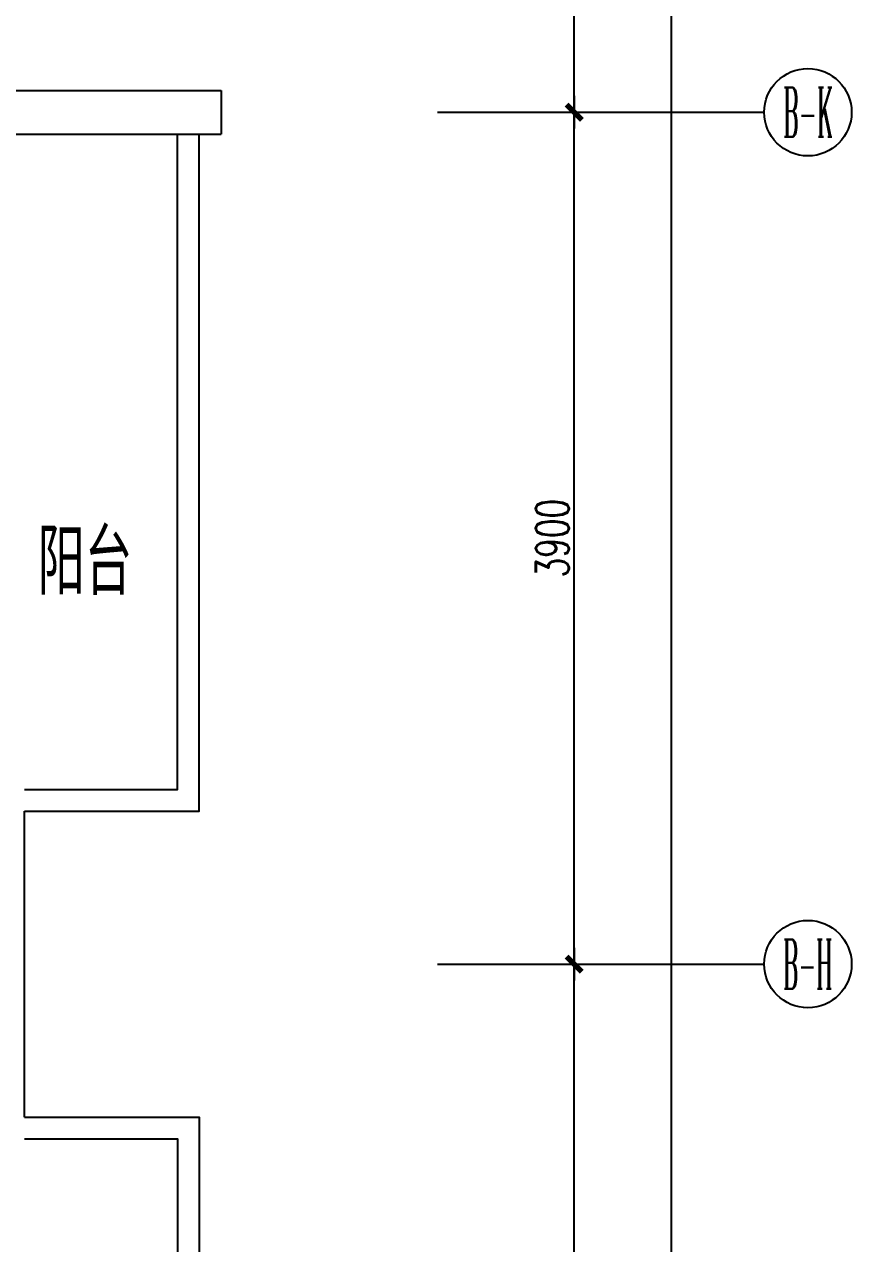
# Model space of a CAD drawing. Extents: x -41969 to 449372, y 65390 to 759577.
# Drawn here: x 348805 to 352589, y 733253 to 738834 of the extents above; entities that cross this region are included whole.
import ezdxf
from ezdxf.enums import TextEntityAlignment as Align

# ---------------------------------------------------------------- set-up
doc = ezdxf.new("R2010")
doc.units = 0
doc.header["$LTSCALE"] = 1000
doc.header["$MEASUREMENT"] = 0
for name, color, linetype in [('WALL', 7, 'Continuous'), ('WINDOW', 2, 'Continuous'), ('标注', 1, 'Continuous')]:
    doc.layers.add(name, color=color, linetype=linetype)
doc.styles.add('_TCH_AXIS', font='COMPLEX', dxfattribs={"bigfont": 'GBCBIG'})
doc.styles.add('DIM_FONT', font='SIMPLEX', dxfattribs={"width": 0.7, "bigfont": 'GBCBIG'})
doc.styles.get("Standard").update_dxf_attribs({"font": 'gbenor.shx', "bigfont": 'gbcbig.shx'})
doc.dimstyles.new('DIMN', dxfattribs={"dimtxt": 300, "dimasz": 1, "dimexe": 250, "dimexo": 0, "dimgap": 150, "dimtad": 1, "dimdec": 0, "dimzin": 0, "dimdsep": 46, "dimtxsty": 'DIM_FONT', "dimblk": '_DIMX', "dimcen": 0.09, "dimclrd": 1, "dimclrt": 7, "dimadec": 0, "dimazin": 0, "dimtfac": 1, "dimtdec": 0, "dimtix": 1, "dimtmove": 2, "dimatfit": 3, "dimldrblk": '_DIMX', "dimfxl": 0, "dimtolj": 1, "dimtzin": 0, "dimarcsym": 0})

# ---------------------------------------------------------------- blocks, each defined once
blk = doc.blocks.new('_DIMX')
blk.add_line((-150, 0), (150, 0))
at = {"const_width": 50}
blk.add_lwpolyline([(-70, -70), (70, 70)], dxfattribs=at)
blk = doc.blocks.new('*D92')
at = {"layer": 'Defpoints', "color": 0}
for p in [(116969, -2143843.9), (117594.4, -2143843.9), (116969, -2147743.9)]:
    blk.add_point(p, dxfattribs=at)
at = {"layer": '标注', "color": 0, "lineweight": -2}
for p, q in [((116969, -2143843.9), (117719.4, -2143843.9)), ((116969, -2147743.9), (117719.4, -2147743.9))]:
    blk.add_line(p, q, dxfattribs=at)
at = {"layer": '标注', "color": 1, "lineweight": -2}
blk.add_line((117594.4, -2147743.4), (117594.4, -2143844.4), dxfattribs=at)
at = {"layer": '标注', "color": 1, "lineweight": -2, "xscale": 0.5, "yscale": 0.5, "zscale": 0.5}
for p, rotation in [((117594.4, -2143843.9), 90), ((117594.4, -2147743.9), 270)]:
    blk.add_blockref('_DIMX', p, dxfattribs=dict(at, rotation=rotation))
at = {"layer": '标注', "color": 7, "insert": (117494.4, -2145793.9), "char_height": 150, "attachment_point": 5, "rotation": 90, "style": 'DIM_FONT'}
blk.add_mtext('\\A1;3900', dxfattribs=at)
blk = doc.blocks.new('*D93')
at = {"layer": 'Defpoints', "color": 0}
for p in [(116969, -2139943.9), (117594.4, -2139943.9), (116969, -2143843.9)]:
    blk.add_point(p, dxfattribs=at)
at = {"layer": '标注', "color": 0, "lineweight": -2}
for p, q in [((116969, -2139943.9), (117719.4, -2139943.9)), ((116969, -2143843.9), (117719.4, -2143843.9))]:
    blk.add_line(p, q, dxfattribs=at)
at = {"layer": '标注', "color": 1, "lineweight": -2}
blk.add_line((117594.4, -2143843.4), (117594.4, -2139944.4), dxfattribs=at)
at = {"layer": '标注', "color": 1, "lineweight": -2, "xscale": 0.5, "yscale": 0.5, "zscale": 0.5}
for p, rotation in [((117594.4, -2139943.9), 90), ((117594.4, -2143843.9), 270)]:
    blk.add_blockref('_DIMX', p, dxfattribs=dict(at, rotation=rotation))
at = {"layer": '标注', "color": 7, "insert": (117494.4, -2141893.9), "char_height": 150, "attachment_point": 5, "rotation": 90, "style": 'DIM_FONT'}
blk.add_mtext('\\A1;3900', dxfattribs=at)
blk = doc.blocks.new('*D94')
at = {"layer": 'Defpoints', "color": 0}
for p in [(116969, -2132793.9), (117594.4, -2132793.9), (116969, -2139943.9)]:
    blk.add_point(p, dxfattribs=at)
at = {"layer": '标注', "color": 0, "lineweight": -2}
for p, q in [((116969, -2132793.9), (117719.4, -2132793.9)), ((116969, -2139943.9), (117719.4, -2139943.9))]:
    blk.add_line(p, q, dxfattribs=at)
at = {"layer": '标注', "color": 1, "lineweight": -2}
blk.add_line((117594.4, -2139943.4), (117594.4, -2132794.4), dxfattribs=at)
at = {"layer": '标注', "color": 1, "lineweight": -2, "xscale": 0.5, "yscale": 0.5, "zscale": 0.5}
for p, rotation in [((117594.4, -2132793.9), 90), ((117594.4, -2139943.9), 270)]:
    blk.add_blockref('_DIMX', p, dxfattribs=dict(at, rotation=rotation))
at = {"layer": '标注', "color": 7, "insert": (117494.4, -2136368.9), "char_height": 150, "attachment_point": 5, "rotation": 90, "style": 'DIM_FONT'}
blk.add_mtext('\\A1;7150', dxfattribs=at)
blk = doc.blocks.new('*D96')
at = {"layer": 'Defpoints', "color": 0}
for p in [(116969, -2132693.9), (118038.7, -2132693.9), (116969, -2167843.9)]:
    blk.add_point(p, dxfattribs=at)
at = {"layer": '标注', "color": 0, "lineweight": -2}
for p, q in [((116969, -2132693.9), (118163.7, -2132693.9)), ((116969, -2167843.9), (118163.7, -2167843.9))]:
    blk.add_line(p, q, dxfattribs=at)
at = {"layer": '标注', "color": 1, "lineweight": -2}
blk.add_line((118038.7, -2167843.4), (118038.7, -2132694.4), dxfattribs=at)
at = {"layer": '标注', "color": 1, "lineweight": -2, "xscale": 0.5, "yscale": 0.5, "zscale": 0.5}
for p, rotation in [((118038.7, -2132693.9), 90), ((118038.7, -2167843.9), 270)]:
    blk.add_blockref('_DIMX', p, dxfattribs=dict(at, rotation=rotation))
at = {"layer": '标注', "color": 7, "insert": (117938.7, -2150268.9), "char_height": 150, "attachment_point": 5, "rotation": 90, "style": 'DIM_FONT'}
blk.add_mtext('\\A1;35150', dxfattribs=at)
blk = doc.blocks.new('A$C1C350876')
at = {"layer": '标注', "color": 1}
for p, q in [((17114.5, 17135), (18608.9, 17135)), ((17114.5, 13235), (18608.9, 13235))]:
    blk.add_line(p, q, dxfattribs=at)
for centre in [(18808.9, 17135), (18808.9, 13235)]:
    blk.add_circle(centre, 200, dxfattribs=at)
at = {"layer": '标注', "color": 0, "style": '_TCH_AXIS'}
for s, width, p, p2 in [('B-K', 0.313433, (18695.8, 17021.9), (18922.1, 17021.9)), ('B-H', 0.308824, (18695.8, 13121.9), (18922.1, 13121.9))]:
    blk.add_text(s, height=226.27, dxfattribs=dict(at, width=width)).set_placement(p, p2, align=Align.FIT)
at = {"layer": '标注', "color": 1}
for p1, p2, distance, picture, middle in [((17114.5, -10765), (17114.5, 24385), -1069.7, '*D96', (18084.2, 6810)), ((17114.5, 17135), (17114.5, 24285), -625.4, '*D94', (17639.9, 20710)), ((17114.5, 13235), (17114.5, 17135), -625.4, '*D93', (17639.9, 15185)), ((17114.5, 9335), (17114.5, 13235), -625.4, '*D92', (17639.9, 11285))]:
    dim = blk.add_aligned_dim(p1=p1, p2=p2, distance=distance, dimstyle='DIMN', override={"dimscale": 0.5, "dimgap": 50}, dxfattribs=at)
    dim.commit()
    dim.dimension.update_dxf_attribs({"geometry": picture, "text_midpoint": middle, "insert": (-99854.4, 2157078.9)})

msp = doc.modelspace()

# ---------------------------------------------------------------- linework, layer by layer
at = {"layer": 'WALL'}
for p, q in [((348105.2, 738532.2), (349705.1, 738532.2)), ((349705.1, 738532.2), (349705.1, 738332.2)), ((348205.2, 738332.2), (349705.1, 738332.2))]:
    msp.add_line(p, q, dxfattribs=at)
at = {"layer": 'WALL', "color": 5}
for points in [[(348805.2, 735332.2), (349505.2, 735332.2), (349505.2, 738332.2)], [(348805.2, 735232.2), (349605.2, 735232.2), (349605.2, 738332.2)], [(348805.2, 733832.2), (349605.2, 733832.2), (349605.2, 730732.2)], [(348805.2, 733732.2), (349505.2, 733732.2), (349505.2, 730732.2)]]:
    msp.add_lwpolyline(points, dxfattribs=at)
at = {"layer": 'WINDOW'}
msp.add_lwpolyline([(348805.2, 733832.2), (348805.2, 735232.2)], dxfattribs=at)

# ---------------------------------------------------------------- block references
at = {"layer": '标注'}
msp.add_blockref('A$C1C350876', (333580.5, 721297.2), dxfattribs=at)

# ---------------------------------------------------------------- texts
at = {"color": 9}
msp.add_text('阳台', height=300, dxfattribs=at).set_placement((348866.1, 736222.3))

doc.saveas('drawing.dxf')
